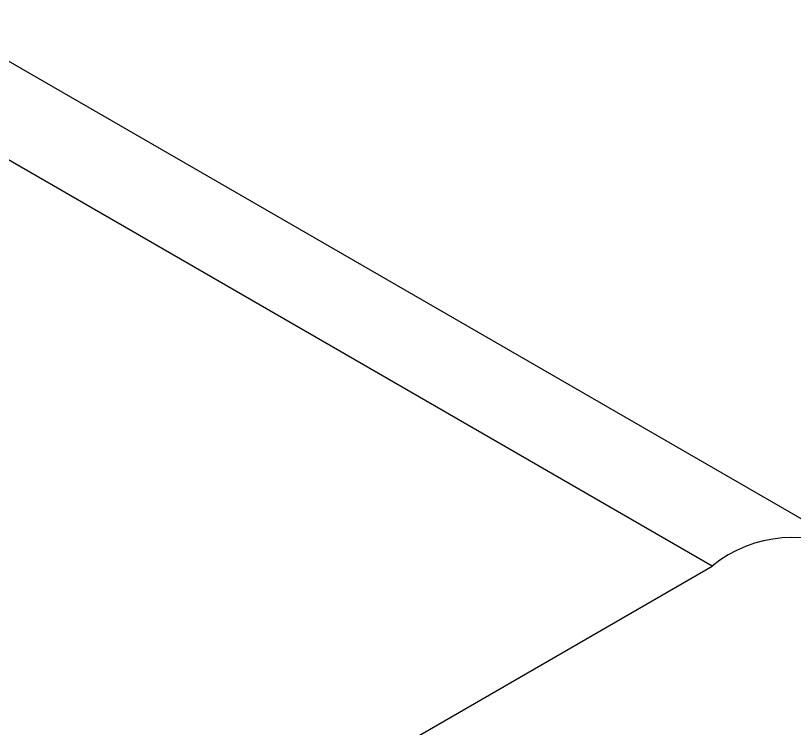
# Model space of a CAD drawing. Extents: x -976302 to -776254, y 5665 to 231437.
# Drawn here: x -787001.3 to -786893.8, y 89287 to 89385.3 of the extents above; entities that cross this region are included whole.
import ezdxf

# ---------------------------------------------------------------- set-up
doc = ezdxf.new("R2010")
doc.units = 0
doc.header["$LTSCALE"] = 1000
doc.header["$MEASUREMENT"] = 0
doc.layers.add('暖通', color=7, linetype='Continuous')

msp = doc.modelspace()

# ---------------------------------------------------------------- linework, layer by layer
at = {"layer": '暖通', "color": 7}
for p, q in [((-786885.03, 89311.36), (-787013.17, 89385.33)), ((-786885.03, 89311.36), (-787013.17, 89385.33)), ((-786905.16, 89309.36), (-787013.73, 89372.04)), ((-786905.16, 89309.36), (-787013.73, 89372.04)), ((-787040.37, 89231.31), (-786905.16, 89309.36)), ((-787040.37, 89231.31), (-786905.16, 89309.36))]:
    msp.add_line(p, q, dxfattribs=at)
msp.add_arc((-786894.05, 89295.74), 17.58, 350.786, 129.2033, dxfattribs=at)
msp.add_arc((-786894.05, 89295.74), 17.58, 350.786, 129.2033, dxfattribs=at)

doc.saveas('drawing.dxf')
